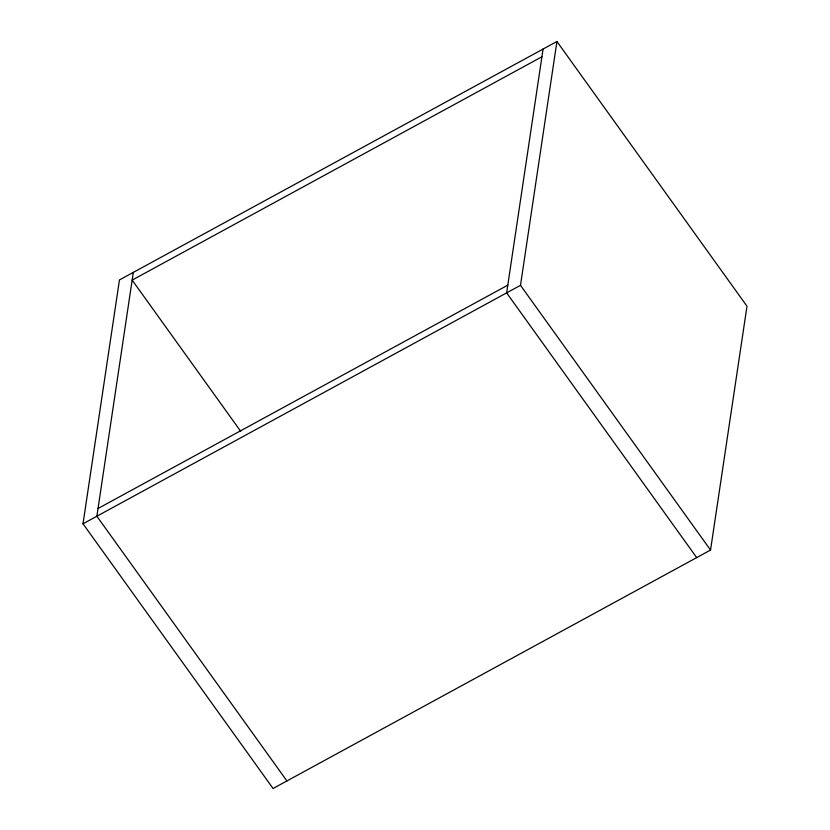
<?xml version="1.0" encoding="UTF-8"?>
<svg xmlns="http://www.w3.org/2000/svg" width="830" height="830" viewBox="0 0 830 830"><rect width="100%" height="100%" fill="white"/><g stroke="black" fill="none" stroke-linecap="round" stroke-linejoin="round"><path stroke-width="1.25" d="M83.01 523.782L119.458 279.938L556.93 41.5L746.99 306.218L710.542 550.062L273.07 788.5L83.01 523.782L520.493 285.333L556.93 41.5M133.308 272.396L96.871 516.229L286.921 780.947M543.079 49.053L506.642 292.886L696.692 557.604M541.928 56.772L132.157 280.115L240.752 431.382M98.023 508.51L507.794 285.167M520.493 285.333L710.542 550.062"/></g></svg>
